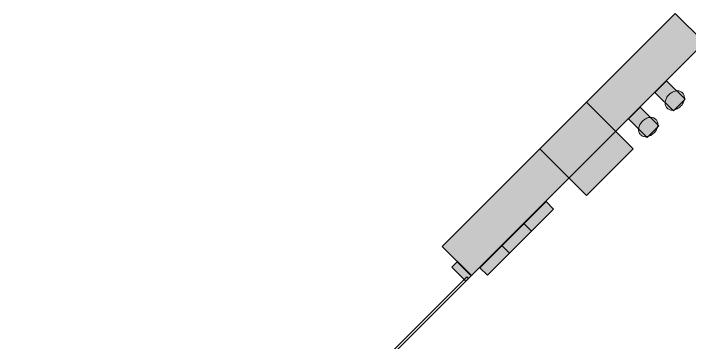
# Model space of a CAD drawing. Header units: metres. Extents: x 2172.2 to 2210.6, y 415.3 to 458.1.
# Drawn here: x 2173.412 to 2177.515, y 452.487 to 454.485 of the extents above; entities that cross this region are included whole.
import ezdxf

# ---------------------------------------------------------------- set-up
doc = ezdxf.new("R2010")
doc.units = ezdxf.units.M
for name, color, linetype, lineweight in [('NC_N1_COLUMNS', 8, 'CONTINUOUS', 25), ('NC_N1_GLAZING', 4, 'CONTINUOUS', 13), ('NC_N1_WALL_DECOR', 32, 'CONTINUOUS', 13), ('NC_N1_WALL_LIGHTS', 32, 'CONTINUOUS', 13), ('NC_N1_WALLS', 7, 'CONTINUOUS', 25)]:
    doc.layers.add(name, color=color, linetype=linetype, lineweight=lineweight)

# ---------------------------------------------------------------- blocks, each defined once
blk = doc.blocks.new('NC_N1_ARCHITECTURE')
at = {"layer": 'NC_N1_COLUMNS', "true_color": 0xe6e9ea}
blk.add_hatch(color=256, dxfattribs=at).paths.add_polyline_path([(-12.827707, 19.663063), (-13.110547, 19.380224), (-13.393355, 19.663097), (-13.110547, 19.945902)])
at = {"layer": 'NC_N1_WALLS', "true_color": 0xe7e6e1}
for points in [[(-13.985592, 19.070862), (-12.571379, 20.485075), (-12.394602, 20.308298), (-13.808815, 18.894085)], [(-13.927608, 18.944996), (-13.895082, 18.977524), (-13.810229, 18.892672), (-13.842756, 18.860144)]]:
    blk.add_hatch(color=256, dxfattribs=at).paths.add_polyline_path(points)
at = {"layer": 'NC_N1_COLUMNS', "linetype": 'CONTINUOUS', "lineweight": -2}
blk.add_lwpolyline([(-12.827707, 19.663063), (-13.110547, 19.380224), (-13.393355, 19.663097), (-13.110547, 19.945902)], close=True, dxfattribs=at)
at = {"layer": 'NC_N1_GLAZING', "linetype": 'CONTINUOUS', "lineweight": -2}
blk.add_lwpolyline([(-13.837099, 18.887014), (-13.826492, 18.876408), (-16.576925, 16.125977), (-16.58753, 16.136581)], close=True, dxfattribs=at)
at = {"layer": 'NC_N1_WALLS', "linetype": 'CONTINUOUS', "lineweight": -2}
for points in [[(-13.985592, 19.070862), (-12.571379, 20.485075), (-12.394602, 20.308298), (-13.808815, 18.894085)], [(-13.927608, 18.944996), (-13.895082, 18.977524), (-13.810229, 18.892672), (-13.842756, 18.860144)]]:
    blk.add_lwpolyline(points, close=True, dxfattribs=at)
blk = doc.blocks.new('NC_N1_UNIQUE_WALL_COMPOSITION_00')
at = {"true_color": 0xf6f5ef}
h = blk.add_hatch(color=256, dxfattribs=at)
h.dxf.hatch_style = 1
h.paths.add_polyline_path([(0.2838, -0.065), (0.2838, 0), (-0.2838, 0), (-0.2838, -0.065)])
at = {"color": 0, "linetype": 'CONTINUOUS', "lineweight": -2, "true_color": 0xa38246}
blk.add_lwpolyline([(0.2838, -0.065), (0.2838, 0), (-0.2838, 0), (-0.2838, -0.065)], close=True, dxfattribs=at)
for points in [[(-0.0946, -0.065), (-0.0946, 0)], [(0.0946, -0.065), (0.0946, 0)]]:
    blk.add_lwpolyline(points, dxfattribs=at)
blk = doc.blocks.new('NC_N1_SCONCE')
at = {"true_color": 0xf6f5ef}
h = blk.add_hatch(color=256, dxfattribs=at)
h.dxf.hatch_style = 1
h.paths.add_polyline_path([(0.05, -0.16), (0.05, 0), (-0.05, 0), (-0.05, -0.16)])
h = blk.add_hatch(color=256, dxfattribs=at)
h.dxf.hatch_style = 1
h.paths.add_polyline_path([(0.066, -0.12), (0.0657, -0.1151), (0.0647, -0.1102), (0.0632, -0.1055), (0.061, -0.1009), (0.0582, -0.0964), (0.0549, -0.0922), (0.051, -0.0883), (0.0467, -0.0846), (0.0419, -0.0813), (0.0367, -0.0784), (0.0311, -0.0759), (0.0253, -0.0738), (0.0192, -0.0722), (0.0129, -0.071), (0.0065, -0.0702), (0, -0.07), (-0.0065, -0.0702), (-0.0129, -0.071), (-0.0192, -0.0722), (-0.0253, -0.0738), (-0.0311, -0.0759), (-0.0367, -0.0784), (-0.0419, -0.0813), (-0.0467, -0.0846), (-0.051, -0.0883), (-0.0549, -0.0922), (-0.0582, -0.0964), (-0.061, -0.1009), (-0.0632, -0.1055), (-0.0647, -0.1102), (-0.0657, -0.1151), (-0.066, -0.12), (-0.0657, -0.1249), (-0.0647, -0.1298), (-0.0632, -0.1345), (-0.061, -0.1391), (-0.0582, -0.1436), (-0.0549, -0.1478), (-0.051, -0.1517), (-0.0467, -0.1554), (-0.0419, -0.1587), (-0.0367, -0.1616), (-0.0311, -0.1641), (-0.0253, -0.1662), (-0.0192, -0.1678), (-0.0129, -0.169), (-0.0065, -0.1698), (0, -0.17), (0.0065, -0.1698), (0.0129, -0.169), (0.0192, -0.1678), (0.0253, -0.1662), (0.0311, -0.1641), (0.0367, -0.1616), (0.0419, -0.1587), (0.0467, -0.1554), (0.051, -0.1517), (0.0549, -0.1478), (0.0582, -0.1436), (0.061, -0.1391), (0.0632, -0.1345), (0.0647, -0.1298), (0.0657, -0.1249)])
at = {"color": 0, "linetype": 'CONTINUOUS', "lineweight": -2, "true_color": 0xa38246}
for points in [[(0.05, -0.16), (0.05, 0), (-0.05, 0), (-0.05, -0.16)], [(0.066, -0.12), (0.0657, -0.1151), (0.0647, -0.1102), (0.0632, -0.1055), (0.061, -0.1009), (0.0582, -0.0964), (0.0549, -0.0922), (0.051, -0.0883), (0.0467, -0.0846), (0.0419, -0.0813), (0.0367, -0.0784), (0.0311, -0.0759), (0.0253, -0.0738), (0.0192, -0.0722), (0.0129, -0.071), (0.0065, -0.0702), (0, -0.07), (-0.0065, -0.0702), (-0.0129, -0.071), (-0.0192, -0.0722), (-0.0253, -0.0738), (-0.0311, -0.0759), (-0.0367, -0.0784), (-0.0419, -0.0813), (-0.0467, -0.0846), (-0.051, -0.0883), (-0.0549, -0.0922), (-0.0582, -0.0964), (-0.061, -0.1009), (-0.0632, -0.1055), (-0.0647, -0.1102), (-0.0657, -0.1151), (-0.066, -0.12), (-0.0657, -0.1249), (-0.0647, -0.1298), (-0.0632, -0.1345), (-0.061, -0.1391), (-0.0582, -0.1436), (-0.0549, -0.1478), (-0.051, -0.1517), (-0.0467, -0.1554), (-0.0419, -0.1587), (-0.0367, -0.1616), (-0.0311, -0.1641), (-0.0253, -0.1662), (-0.0192, -0.1678), (-0.0129, -0.169), (-0.0065, -0.1698), (0, -0.17), (0.0065, -0.1698), (0.0129, -0.169), (0.0192, -0.1678), (0.0253, -0.1662), (0.0311, -0.1641), (0.0367, -0.1616), (0.0419, -0.1587), (0.0467, -0.1554), (0.051, -0.1517), (0.0549, -0.1478), (0.0582, -0.1436), (0.061, -0.1391), (0.0632, -0.1345), (0.0647, -0.1298), (0.0657, -0.1249)]]:
    blk.add_lwpolyline(points, close=True, dxfattribs=at)

msp = doc.modelspace()

# ---------------------------------------------------------------- block references
at = {"layer": 'NC_N1_WALL_DECOR', "linetype": 'CONTINUOUS', "rotation": 44.999999999998614}
msp.add_blockref('NC_N1_UNIQUE_WALL_COMPOSITION_00', (2176.4435, 453.1422), dxfattribs=at)
at = {"layer": 'NC_N1_WALL_LIGHTS', "linetype": 'CONTINUOUS', "rotation": 44.999999999998614}
for p in [(2177.3409, 454.0417), (2177.1797, 453.8805)]:
    msp.add_blockref('NC_N1_SCONCE', p, dxfattribs=at)
at = {"layer": 'NC_N1_WALLS'}
msp.add_blockref('NC_N1_ARCHITECTURE', (2190, 434), dxfattribs=at)

doc.saveas('drawing.dxf')
